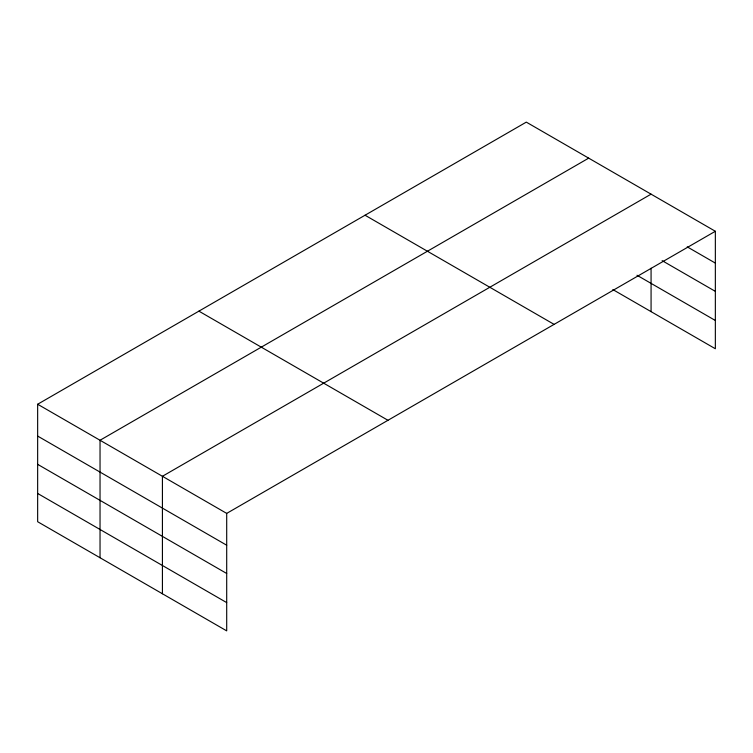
<?xml version="1.0" encoding="UTF-8"?>
<svg xmlns="http://www.w3.org/2000/svg" width="753" height="753" viewBox="0 0 753 753"><rect width="100%" height="100%" fill="white"/><g stroke="black" fill="none" stroke-linecap="round" stroke-linejoin="round"><path stroke-width="1.13" d="M715.35 231.275L526.3 122.127L37.65 404.248L37.65 521.725L226.7 630.873L226.7 513.395L715.35 231.275L715.35 348.752L612.838 289.566M588.686 158.139L100.036 440.26L100.036 557.747M651.072 194.161L162.422 476.282L162.422 593.769M687.225 246.862L715.35 263.098M662.122 260.632L715.35 291.364M636.991 275.25L715.35 320.486M365.045 215.226L554.095 324.374M198.905 311.149L387.955 420.287M37.65 404.248L226.7 513.395M37.65 436.072L226.7 545.219M37.65 464.337L226.7 573.485M37.65 493.46L226.7 602.607M651.072 268.237L651.072 311.648"/></g></svg>
